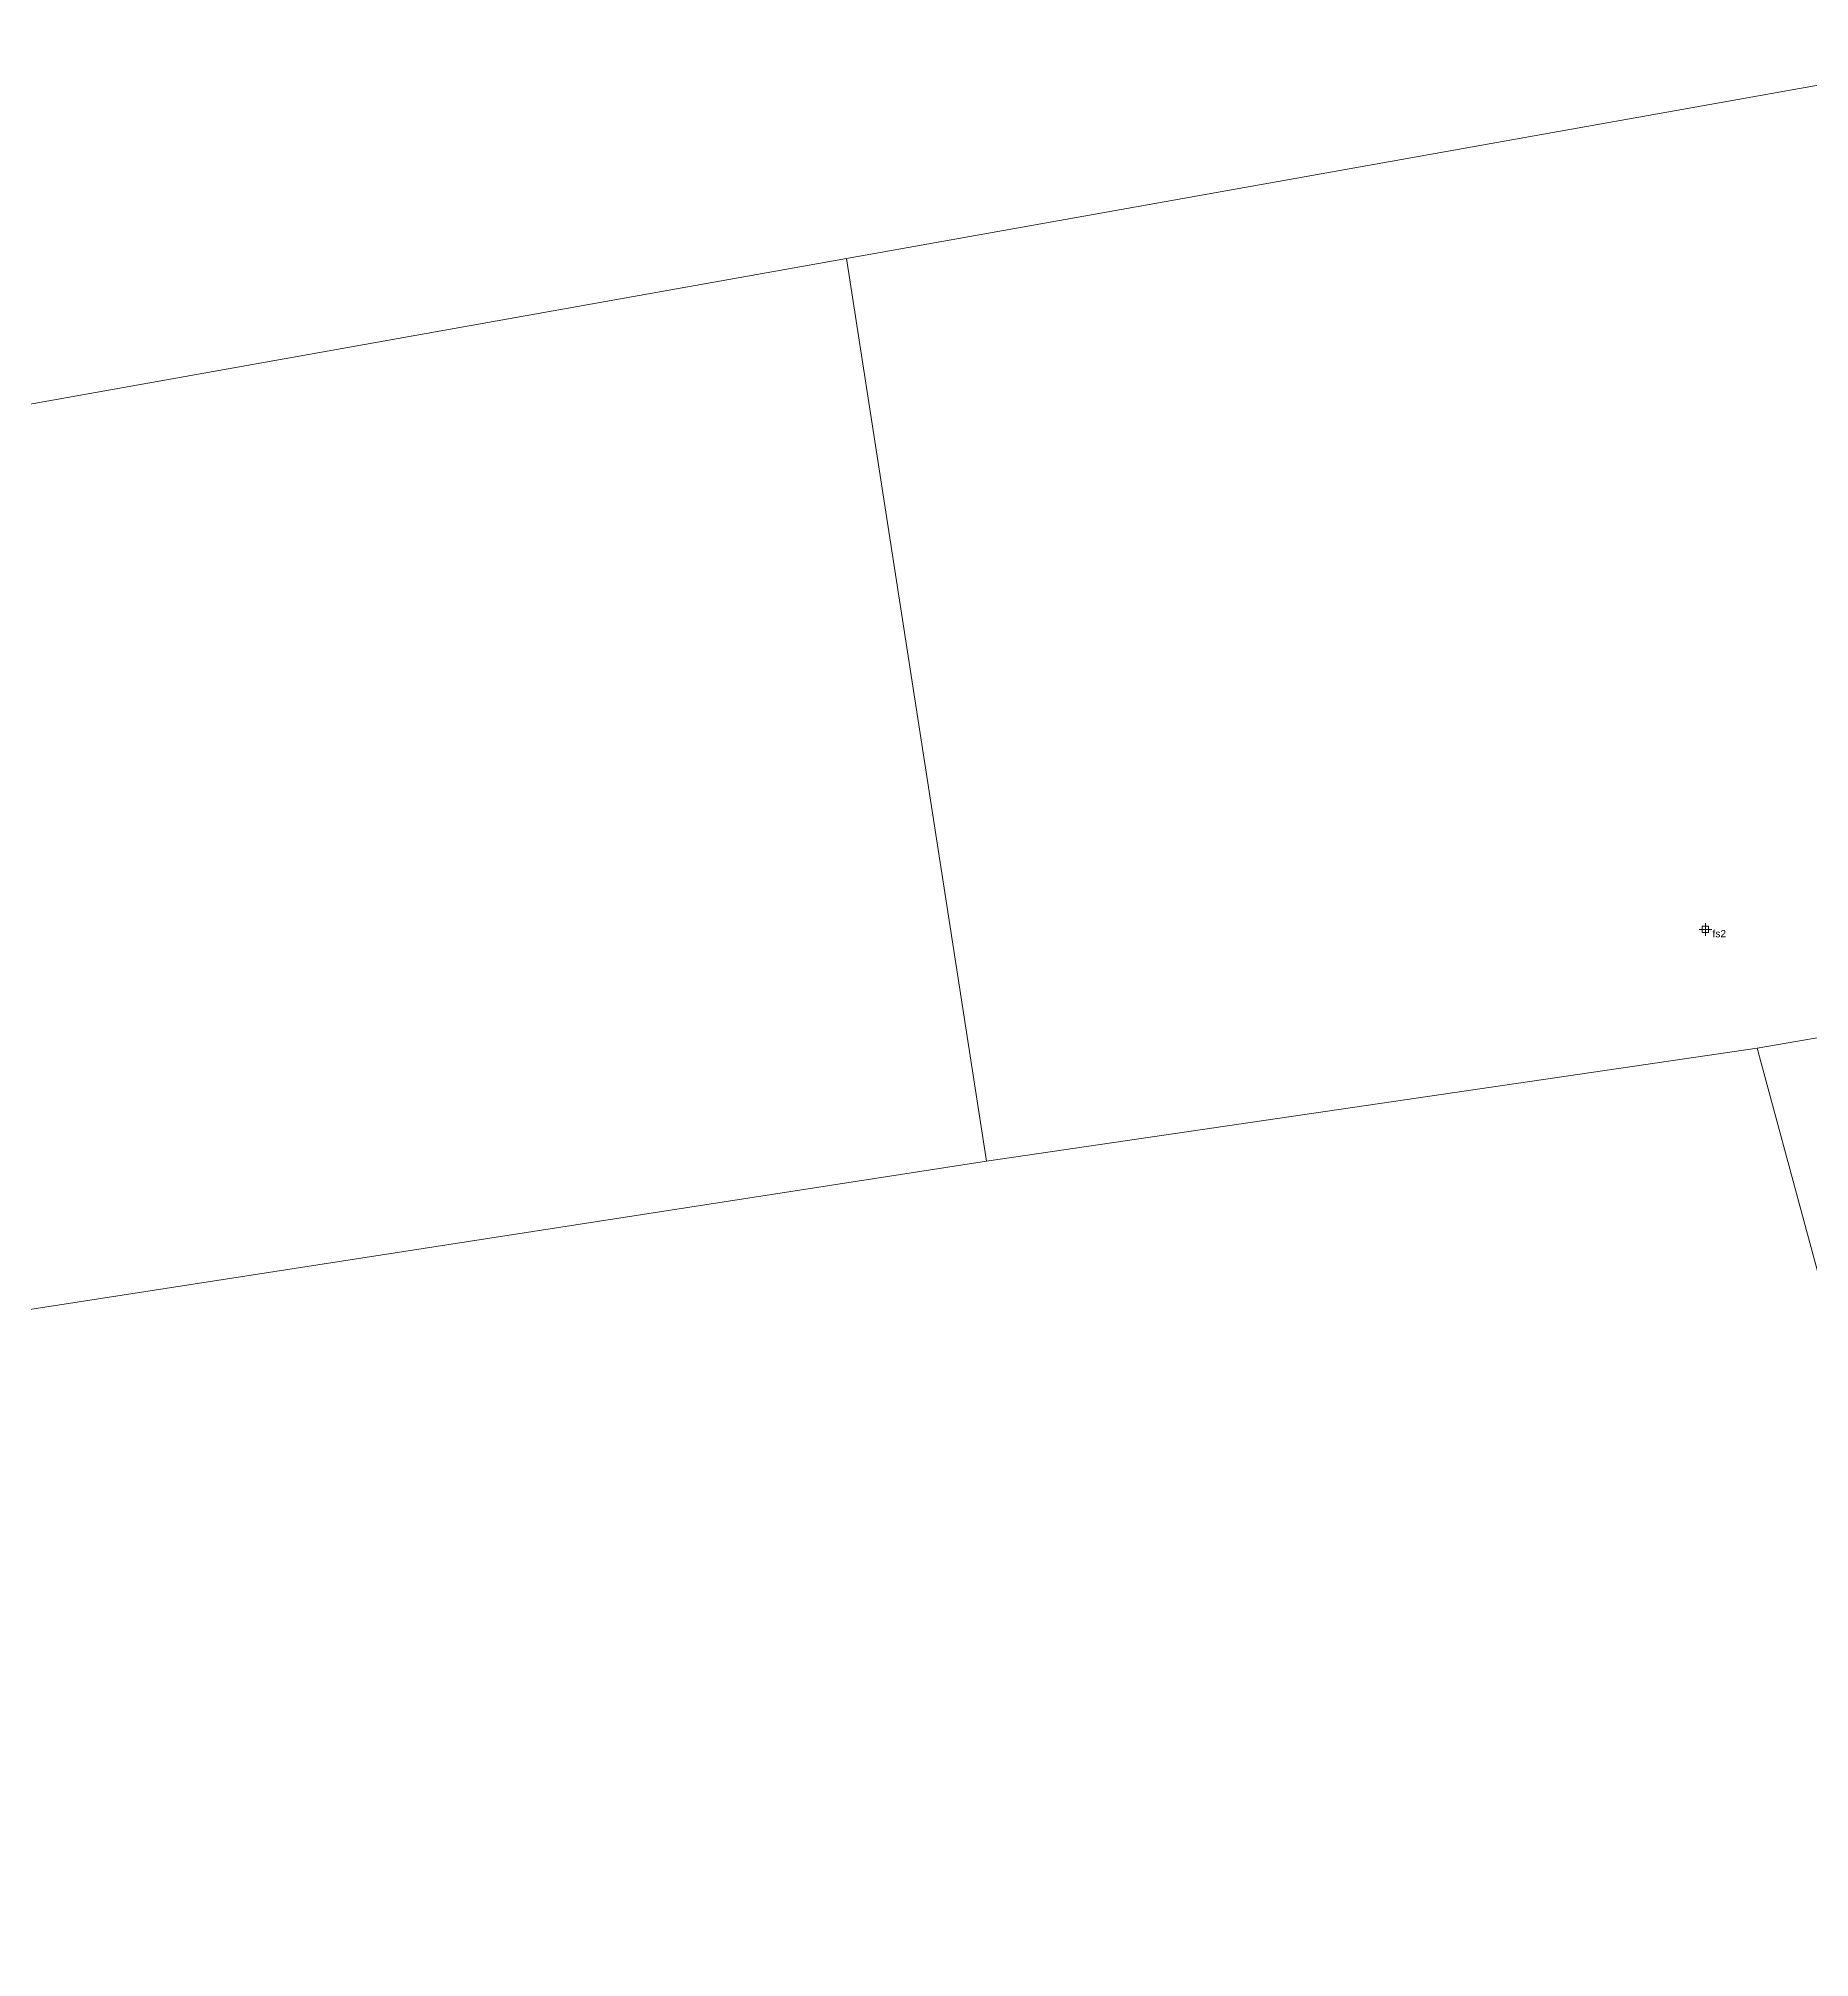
# Model space of a CAD drawing. Header units: metres. Extents: x 7516441 to 7517435, y 4691974 to 4693345.
# Drawn here: x 7516631.36 to 7516673.45, y 4692406.93 to 4692452.54 of the extents above; entities that cross this region are included whole.
import ezdxf

# ---------------------------------------------------------------- set-up
doc = ezdxf.new("R2010")
doc.units = ezdxf.units.M
for name, color, linetype, lineweight in [('Parc-Kojshi', 251, 'Continuous', 0), ('Parcela Baze', 7, 'Continuous', 0), ('rrjet', 7, 'Continuous', 0)]:
    doc.layers.add(name, color=color, linetype=linetype, lineweight=lineweight)
doc.styles.get("Standard").update_dxf_attribs({"font": 'arial.ttf'})

# ---------------------------------------------------------------- blocks, each defined once
blk = doc.blocks.new('*U148', base_point=(7516670.969, 4692431.366, 627.336))
at = {"layer": 'rrjet', "color": 93, "linetype": 'ByBlock', "lineweight": -2}
for p, q in [((7516670.819, 4692431.366, 627.336), (7516671.119, 4692431.366, 627.336)), ((7516670.969, 4692431.216, 627.336), (7516670.969, 4692431.516, 627.336))]:
    blk.add_line(p, q, dxfattribs=at)
at = {"layer": 'rrjet', "color": 93, "linetype": 'ByBlock', "lineweight": -2, "elevation": 627.336}
blk.add_lwpolyline([(7516670.894, 4692431.291), (7516670.894, 4692431.441), (7516671.044, 4692431.441), (7516671.044, 4692431.291)], close=True, dxfattribs=at)
at = {"layer": 'rrjet', "linetype": 'ByBlock', "insert": (7516671.138, 4692431.351, 627.336), "char_height": 0.1725, "attachment_point": 1}
blk.add_mtext('{\\fArial|b0|i0|c0|p34;\\C137;\\c8355647;fs2}', dxfattribs=at)

msp = doc.modelspace()

# ---------------------------------------------------------------- linework, layer by layer
at = {"layer": 'Parc-Kojshi'}
for points in [[(7516650.56, 4692447.31), (7516679.868, 4692452.538)], [(7516614.648, 4692440.899), (7516650.56, 4692447.31)], [(7516650.56, 4692447.31), (7516653.89, 4692425.86)], [(7516653.89, 4692425.86), (7516672.2, 4692428.54)], [(7516591.82, 4692416.235), (7516653.89, 4692425.86)]]:
    msp.add_lwpolyline(points, dxfattribs=at)
at = {"layer": 'Parcela Baze', "flags": 128}
msp.add_lwpolyline([(7516718.331, 4692435.856), (7516674.68, 4692428.97), (7516672.2, 4692428.54), (7516676.8, 4692411.54), (7516688.82, 4692369.8), (7516700.45, 4692326.5), (7516700.84, 4692322.801), (7516704.59, 4692287.19), (7516735.21, 4692261.76), (7516728.88, 4692300.6), (7516744.84, 4692311.44), (7516742.12, 4692328.76), (7516742.58, 4692340.74), (7516732.02, 4692382.21)], close=True, dxfattribs=at)

# ---------------------------------------------------------------- block references
at = {"layer": 'rrjet'}
msp.add_blockref('*U148', (7516670.969, 4692431.366, 627.336), dxfattribs=at)

doc.saveas('drawing.dxf')
